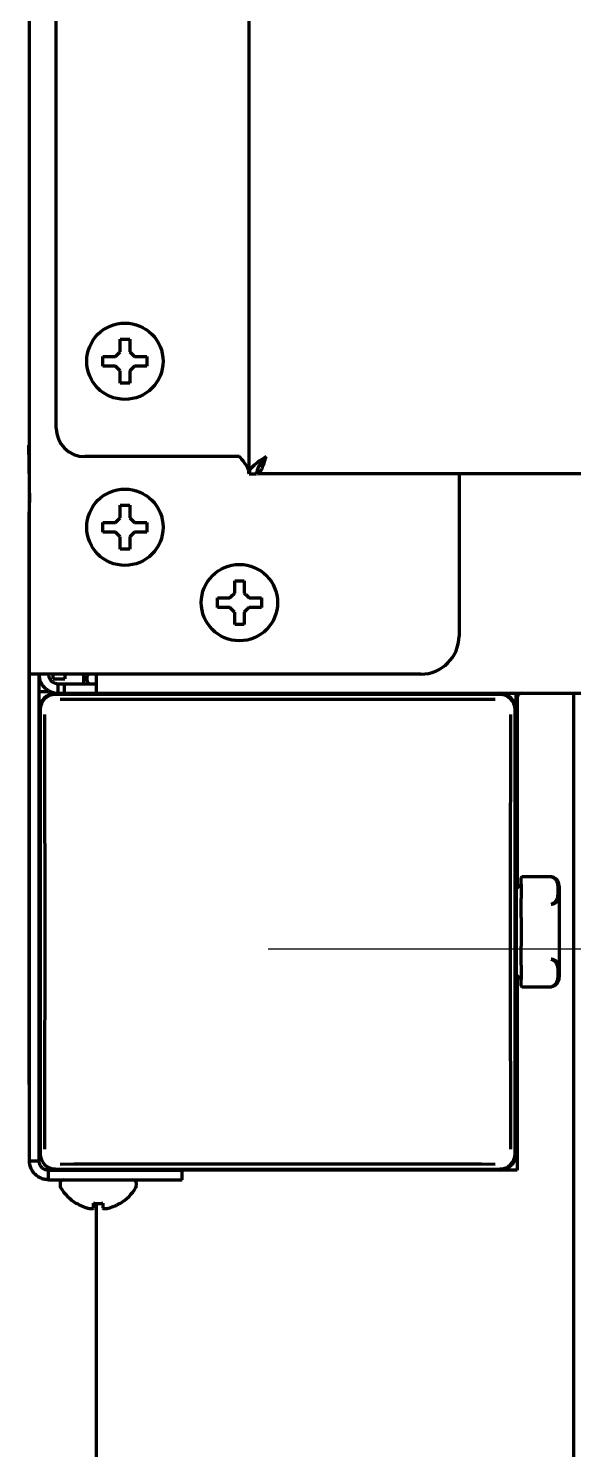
# Model space of a CAD drawing. Header units: inches. Extents: x 904 to 7172, y 213 to 5528.
# Drawn here: x 6243.5 to 6300.6, y 1957.4 to 2106.4 of the extents above; entities that cross this region are included whole.
import ezdxf

# ---------------------------------------------------------------- set-up
doc = ezdxf.new("R2010")
doc.units = ezdxf.units.IN

# ---------------------------------------------------------------- blocks, each defined once
blk = doc.blocks.new('A$C29D5572B')
at = {"color": 1}
for p, q in [((0, 50), (0, -50)), ((-50, 0), (50, 0))]:
    blk.add_line(p, q, dxfattribs=at)
blk = doc.blocks.new('A$C0F8E2EAE')
blk.add_blockref('A$C29D5572B', (0, 0))

msp = doc.modelspace()

# ---------------------------------------------------------------- linework, layer by layer
at = {"linetype": 'Continuous', "lineweight": 70}
for p, q in [((6243.64, 2038.72), (6243.64, 3690.24)), ((6266.64, 2059.72), (6266.64, 2377.32)), ((6246.44, 2064.52), (6246.44, 2373.22)), ((6251.34, 2071.52), (6251.34, 2072.02)), ((6251.34, 2071.02), (6251.34, 2071.52)), ((6255.94, 2072.02), (6255.94, 2071.52)), ((6255.94, 2071.52), (6255.94, 2071.02)), ((6243.64, 2062.72), (6243.53, 2062.72)), ((6243.53, 2062.72), (6243.64, 2056.72)), ((6265.64, 2061.52), (6249.44, 2061.52)), ((6266.64, 2059.72), (6267.44, 2059.72)), ((6267.54, 2059.72), (6267.54, 2060.22)), ((7111.74, 2059.72), (6267.54, 2059.72)), ((6288.64, 2059.72), (6288.64, 2042.72)), ((6243.6, 2053.72), (6243.6, 2055.72)), ((6243.6, 2055.72), (6243.64, 2055.72)), ((6251.34, 2054.12), (6251.34, 2054.62)), ((6255.94, 2054.62), (6255.94, 2054.12)), ((6243.6, 1997.72), (6243.6, 2053.72)), ((6251.34, 2053.62), (6251.34, 2054.12)), ((6255.94, 2054.12), (6255.94, 2053.62)), ((6263.34, 2046.22), (6263.34, 2046.72)), ((6263.34, 2045.72), (6263.34, 2046.22)), ((6267.94, 2046.72), (6267.94, 2046.22)), ((6267.94, 2046.22), (6267.94, 2045.72)), ((6243.64, 1987.72), (6243.64, 2038.72)), ((6245.64, 2038.72), (6243.64, 2038.72)), ((6244.64, 1987.72), (6244.64, 2038.72)), ((6284.64, 2038.72), (6245.64, 2038.72)), ((6246.14, 2038.22), (6246.14, 2038.72)), ((6246.14, 2038.22), (6247.34, 2038.22)), ((6247.34, 2038.72), (6247.34, 2038.22)), ((6249.34, 2037.72), (6249.34, 2038.72)), ((6249.64, 2038.32), (6249.64, 2038.12)), ((6250.64, 2038.72), (6250.64, 2036.72)), ((6244.64, 2036.92), (6245.64, 2036.92)), ((6292.91, 2036.6), (6246.36, 2036.6)), ((6246.44, 2036.72), (6246.64, 2036.72)), ((6246.64, 2037.72), (6247.31, 2037.72)), ((6246.64, 2036.72), (6246.64, 2037.72)), ((6246.64, 2036.72), (6247.31, 2036.72)), ((6247.31, 2037.72), (6250.64, 2037.72)), ((6247.31, 2036.72), (6247.31, 2037.72)), ((6247.31, 2036.72), (6250.64, 2036.72)), ((6250.64, 2036.72), (7128.64, 2036.72)), ((6294.64, 2034.92), (6294.64, 2036.72)), ((6300.64, 2036.72), (6300.64, 1906.22)), ((6244.76, 2035), (6244.76, 1988.45)), ((6294.51, 1988.45), (6294.51, 2035)), ((6294.74, 2036.22), (6294.74, 2016.32)), ((6244.64, 1988.52), (6244.64, 2034.92)), ((6294.64, 2034.92), (6294.64, 1988.52)), ((6295.14, 2016.72), (6295.14, 2017.38)), ((6298.3, 2017.48), (6295.24, 2017.48)), ((6298.48, 2017.43), (6298.33, 2017.48)), ((6294.64, 2016.22), (6295.14, 2016.72)), ((6295.14, 2016.72), (6295.14, 2016.37)), ((6295.14, 2016.37), (6295.14, 2015.21)), ((6299.14, 2016.5), (6299.14, 2006.95)), ((6295.14, 2014.55), (6295.14, 2015.21)), ((6295.14, 2013.23), (6295.14, 2014.55)), ((6295.14, 2013.23), (6295.14, 2012.08)), ((6295.14, 2012.08), (6295.14, 2011.37)), ((6295.14, 2011.37), (6295.14, 2010.21)), ((6295.14, 2008.89), (6295.14, 2010.21)), ((6295.14, 2008.23), (6295.14, 2008.89)), ((6295.14, 2008.23), (6295.14, 2007.08)), ((6295.14, 2006.72), (6294.64, 2007.22)), ((6294.74, 2007.12), (6294.74, 1986.72)), ((6295.14, 2007.08), (6295.14, 2006.72)), ((6295.14, 2006.06), (6295.14, 2006.72)), ((6295.24, 2005.96), (6298.3, 2005.96)), ((6243.6, 1995.72), (6243.6, 1997.72)), ((6294.64, 1996.72), (6294.75, 1996.72)), ((6243.64, 1995.72), (6243.6, 1995.72)), ((6243.64, 1987.72), (6244.64, 1987.72)), ((6245.64, 1986.72), (6259.64, 1986.72)), ((6245.64, 1985.72), (6245.64, 1986.72)), ((6246.36, 1986.85), (6292.91, 1986.85)), ((6292.84, 1986.72), (6246.44, 1986.72)), ((6249.08, 1986.72), (6249.08, 1986.72)), ((6252.59, 1986.72), (6252.59, 1986.72)), ((6259.64, 1985.72), (6259.64, 1986.72)), ((6294.74, 1986.72), (6292.84, 1986.72)), ((6245.64, 1985.72), (6259.64, 1985.72)), ((6246.84, 1985.32), (6246.84, 1985.12)), ((6254.84, 1985.12), (6254.84, 1985.32)), ((6248.54, 1983.24), (6248.54, 1983.28)), ((6250.64, 1983.25), (6250.64, 1906.22)), ((6253.14, 1983.28), (6253.14, 1983.24))]:
    msp.add_line(p, q, dxfattribs=at)
for centre in [(6253.64, 2071.52), (6253.64, 2054.12), (6265.64, 2046.22)]:
    msp.add_circle(centre, 4, dxfattribs=at)
for centre, radius, start, end in [((6249.44, 2064.52), 3, 180, 270), ((6284.64, 2042.72), 4, 270, 0), ((6250.04, 2038.32), 0.4, 149.6988, 180), ((6250.04, 2038.12), 0.4, 180, 270), ((6253.84, 2036.1), 4.8, 146.9189, 149.6988), ((6246.44, 2034.92), 1.8, 90, 180), ((6292.84, 2034.92), 1.8, 0, 90), ((6295.24, 2036.22), 0.5, 90, 180), ((6295.24, 2017.38), 0.1, 90, 180), ((6298.3, 2017.38), 0.1, 79.3614, 90), ((6298.14, 2016.5), 1, 0, 53.632), ((6298.14, 2006.95), 1, 280.7805, 0), ((6295.24, 2006.06), 0.1, 180, 270), ((6298.3, 2006.06), 0.1, 270, 280.6386), ((6292.84, 1988.52), 1.8, 270, 0), ((6246.44, 1988.52), 1.8, 255.3553, 270), ((6247.24, 1985.32), 0.4, 90, 180), ((6247.24, 1985.12), 0.4, 180, 210.3012), ((6251.04, 1987.34), 4.8, 210.3012, 238.4186), ((6250.64, 1987.34), 4.8, 301.5837, 329.6988), ((6254.44, 1985.32), 0.4, 0, 90), ((6254.44, 1985.12), 0.4, 329.6988, 0), ((6250.84, 1987.02), 3.78, 262.3959, 269.9965), ((6250.84, 1987.02), 3.78, 270.0035, 277.6041)]:
    msp.add_arc(centre, radius, start, end, dxfattribs=at)
for centre, major_axis, ratio, start_param, end_param in [((6246.36, 2035), (-1.13, 1.13), 0.999695, 5.497939, 7.068431), ((6292.91, 2035), (1.13, 1.13), 0.999695, 5.497939, 7.068431), ((6269.64, 2039.47), (-193.8, 0), 0.017452, 1.452938, 1.688654), ((6241.89, 2011.72), (0, 193.8), 0.017452, 4.594531, 4.830247), ((6297.39, 2011.72), (0, -193.8), 0.017452, 4.594531, 4.830247), ((6246.36, 1988.45), (-1.13, -1.13), 0.999695, 5.497939, 7.068431), ((6269.64, 1983.98), (193.8, 0), 0.017452, 1.452938, 1.688654), ((6292.91, 1988.45), (1.13, -1.13), 0.999695, 5.497939, 7.068431)]:
    msp.add_ellipse(centre, major_axis=major_axis, ratio=ratio, start_param=start_param, end_param=end_param, dxfattribs=at)
for points in [[(6253.14, 2072.52), (6253.14, 2072.58), (6253.14, 2072.68), (6253.14, 2072.85), (6253.14, 2073), (6253.14, 2073.16), (6253.14, 2073.31), (6253.14, 2073.47), (6253.14, 2073.63), (6253.14, 2073.76), (6253.14, 2073.82)], [(6253.14, 2073.82), (6253.31, 2073.82), (6253.64, 2073.82), (6253.97, 2073.82), (6254.14, 2073.82)], [(6252.64, 2072.02), (6252.66, 2072.05), (6252.71, 2072.09), (6252.78, 2072.16), (6252.85, 2072.24), (6252.92, 2072.31), (6253, 2072.38), (6253.07, 2072.45), (6253.11, 2072.5), (6253.14, 2072.52)], [(6254.14, 2072.52), (6254.16, 2072.5), (6254.22, 2072.44), (6254.29, 2072.37), (6254.36, 2072.3), (6254.43, 2072.23), (6254.5, 2072.16), (6254.57, 2072.09), (6254.62, 2072.04), (6254.64, 2072.02)], [(6252.64, 2071.02), (6252.58, 2071.02), (6252.48, 2071.02), (6252.31, 2071.02), (6252.16, 2071.02), (6252, 2071.02), (6251.85, 2071.02), (6251.69, 2071.02), (6251.53, 2071.02), (6251.4, 2071.02), (6251.34, 2071.02)], [(6253.14, 2070.52), (6253.11, 2070.55), (6253.06, 2070.6), (6252.99, 2070.67), (6252.92, 2070.74), (6252.85, 2070.81), (6252.78, 2070.88), (6252.71, 2070.95), (6252.66, 2071), (6252.64, 2071.02)], [(6254.64, 2071.02), (6254.61, 2071), (6254.57, 2070.95), (6254.5, 2070.88), (6254.42, 2070.81), (6254.35, 2070.74), (6254.28, 2070.66), (6254.21, 2070.59), (6254.16, 2070.55), (6254.14, 2070.52)], [(6254.64, 2072.02), (6254.69, 2072.02), (6254.8, 2072.02), (6254.96, 2072.02), (6255.12, 2072.02), (6255.28, 2072.02), (6255.43, 2072.02), (6255.59, 2072.02), (6255.75, 2072.02), (6255.87, 2072.02), (6255.94, 2072.02)], [(6254.14, 2069.22), (6253.97, 2069.22), (6253.64, 2069.22), (6253.31, 2069.22), (6253.14, 2069.22)], [(6254.14, 2070.52), (6254.14, 2070.47), (6254.14, 2070.36), (6254.14, 2070.2), (6254.14, 2070.04), (6254.14, 2069.88), (6254.14, 2069.73), (6254.14, 2069.58), (6254.14, 2069.41), (6254.14, 2069.29), (6254.14, 2069.22)], [(6266.64, 2059.72), (6266.64, 2059.92), (6266.55, 2060.32), (6266.16, 2060.92), (6265.81, 2061.32), (6265.64, 2061.52)], [(6268.44, 2061.52), (6268.12, 2061.32), (6267.5, 2060.92), (6266.81, 2060.32), (6266.64, 2059.92), (6266.64, 2059.72)], [(6267.54, 2059.72), (6267.61, 2059.72), (6267.76, 2059.82), (6267.99, 2060.22), (6268.21, 2060.81), (6268.36, 2061.29), (6268.44, 2061.52)], [(6253.14, 2055.12), (6253.14, 2055.18), (6253.14, 2055.28), (6253.14, 2055.45), (6253.14, 2055.6), (6253.14, 2055.76), (6253.14, 2055.91), (6253.14, 2056.07), (6253.14, 2056.23), (6253.14, 2056.36), (6253.14, 2056.42)], [(6253.14, 2056.42), (6253.31, 2056.42), (6253.64, 2056.42), (6253.97, 2056.42), (6254.14, 2056.42)], [(6252.64, 2054.62), (6252.66, 2054.65), (6252.71, 2054.69), (6252.78, 2054.76), (6252.85, 2054.84), (6252.92, 2054.91), (6253, 2054.98), (6253.07, 2055.05), (6253.11, 2055.1), (6253.14, 2055.12)], [(6254.14, 2055.12), (6254.16, 2055.1), (6254.22, 2055.04), (6254.29, 2054.97), (6254.36, 2054.9), (6254.43, 2054.83), (6254.5, 2054.76), (6254.57, 2054.69), (6254.62, 2054.64), (6254.64, 2054.62)], [(6254.64, 2054.62), (6254.69, 2054.62), (6254.8, 2054.62), (6254.96, 2054.62), (6255.12, 2054.62), (6255.28, 2054.62), (6255.43, 2054.62), (6255.59, 2054.62), (6255.75, 2054.62), (6255.87, 2054.62), (6255.94, 2054.62)], [(6252.64, 2053.62), (6252.58, 2053.62), (6252.48, 2053.62), (6252.31, 2053.62), (6252.16, 2053.62), (6252, 2053.62), (6251.85, 2053.62), (6251.69, 2053.62), (6251.53, 2053.62), (6251.4, 2053.62), (6251.34, 2053.62)], [(6253.14, 2053.12), (6253.11, 2053.15), (6253.06, 2053.2), (6252.99, 2053.27), (6252.92, 2053.34), (6252.85, 2053.41), (6252.78, 2053.48), (6252.71, 2053.55), (6252.66, 2053.6), (6252.64, 2053.62)], [(6254.64, 2053.62), (6254.61, 2053.6), (6254.57, 2053.55), (6254.5, 2053.48), (6254.42, 2053.41), (6254.35, 2053.34), (6254.28, 2053.26), (6254.21, 2053.19), (6254.16, 2053.15), (6254.14, 2053.12)], [(6254.14, 2053.12), (6254.14, 2053.07), (6254.14, 2052.96), (6254.14, 2052.8), (6254.14, 2052.64), (6254.14, 2052.48), (6254.14, 2052.33), (6254.14, 2052.18), (6254.14, 2052.01), (6254.14, 2051.89), (6254.14, 2051.82)], [(6254.14, 2051.82), (6253.97, 2051.82), (6253.64, 2051.82), (6253.31, 2051.82), (6253.14, 2051.82)], [(6265.14, 2047.22), (6265.14, 2047.28), (6265.14, 2047.38), (6265.14, 2047.55), (6265.14, 2047.7), (6265.14, 2047.86), (6265.14, 2048.01), (6265.14, 2048.17), (6265.14, 2048.33), (6265.14, 2048.46), (6265.14, 2048.52)], [(6265.14, 2048.52), (6265.31, 2048.52), (6265.64, 2048.52), (6265.97, 2048.52), (6266.14, 2048.52)], [(6264.64, 2046.72), (6264.66, 2046.75), (6264.71, 2046.79), (6264.78, 2046.86), (6264.85, 2046.94), (6264.92, 2047.01), (6265, 2047.08), (6265.07, 2047.15), (6265.11, 2047.2), (6265.14, 2047.22)], [(6266.14, 2047.22), (6266.16, 2047.2), (6266.22, 2047.14), (6266.29, 2047.07), (6266.36, 2047), (6266.43, 2046.93), (6266.5, 2046.86), (6266.57, 2046.79), (6266.62, 2046.74), (6266.64, 2046.72)], [(6264.64, 2045.72), (6264.58, 2045.72), (6264.48, 2045.72), (6264.31, 2045.72), (6264.16, 2045.72), (6264, 2045.72), (6263.85, 2045.72), (6263.69, 2045.72), (6263.53, 2045.72), (6263.4, 2045.72), (6263.34, 2045.72)], [(6265.14, 2045.22), (6265.11, 2045.25), (6265.06, 2045.3), (6264.99, 2045.37), (6264.92, 2045.44), (6264.85, 2045.51), (6264.78, 2045.58), (6264.71, 2045.65), (6264.66, 2045.7), (6264.64, 2045.72)], [(6266.64, 2045.72), (6266.61, 2045.7), (6266.57, 2045.65), (6266.5, 2045.58), (6266.42, 2045.51), (6266.35, 2045.44), (6266.28, 2045.36), (6266.21, 2045.29), (6266.16, 2045.25), (6266.14, 2045.22)], [(6266.64, 2046.72), (6266.69, 2046.72), (6266.8, 2046.72), (6266.96, 2046.72), (6267.12, 2046.72), (6267.28, 2046.72), (6267.43, 2046.72), (6267.59, 2046.72), (6267.75, 2046.72), (6267.87, 2046.72), (6267.94, 2046.72)], [(6266.14, 2043.92), (6265.97, 2043.92), (6265.64, 2043.92), (6265.31, 2043.92), (6265.14, 2043.92)], [(6266.14, 2045.22), (6266.14, 2045.17), (6266.14, 2045.06), (6266.14, 2044.9), (6266.14, 2044.74), (6266.14, 2044.58), (6266.14, 2044.43), (6266.14, 2044.28), (6266.14, 2044.11), (6266.14, 2043.99), (6266.14, 2043.92)], [(6244.64, 2038.72), (6244.64, 2038.65), (6244.65, 2038.51), (6244.68, 2038.3), (6244.73, 2038.1), (6244.81, 2037.91), (6244.9, 2037.72), (6245.02, 2037.54), (6245.15, 2037.38), (6245.3, 2037.23), (6245.46, 2037.1), (6245.64, 2036.99), (6245.82, 2036.89), (6246.02, 2036.82), (6246.22, 2036.76), (6246.43, 2036.73), (6246.57, 2036.72), (6246.64, 2036.72)], [(6245.64, 2038.72), (6245.64, 2038.67), (6245.65, 2038.58), (6245.68, 2038.44), (6245.73, 2038.3), (6245.79, 2038.18), (6245.88, 2038.06), (6245.98, 2037.96), (6246.1, 2037.88), (6246.22, 2037.81), (6246.36, 2037.76), (6246.5, 2037.73), (6246.59, 2037.72), (6246.64, 2037.72)], [(6245.64, 1985.72), (6245.56, 1985.72), (6245.41, 1985.73), (6245.19, 1985.77), (6244.98, 1985.83), (6244.77, 1985.92), (6244.57, 1986.02), (6244.39, 1986.15), (6244.22, 1986.3), (6244.07, 1986.47), (6243.94, 1986.66), (6243.83, 1986.85), (6243.75, 1987.06), (6243.68, 1987.28), (6243.65, 1987.5), (6243.64, 1987.65), (6243.64, 1987.72)], [(6245.64, 1986.72), (6245.59, 1986.72), (6245.48, 1986.73), (6245.33, 1986.77), (6245.18, 1986.83), (6245.05, 1986.91), (6244.93, 1987.01), (6244.83, 1987.13), (6244.74, 1987.27), (6244.68, 1987.41), (6244.65, 1987.56), (6244.64, 1987.67), (6244.64, 1987.72)], [(6250.34, 1982.73), (6250.34, 1982.74), (6250.34, 1982.77), (6250.34, 1982.82), (6250.34, 1982.88), (6250.34, 1982.94), (6250.34, 1983), (6250.34, 1983.08), (6250.34, 1983.17), (6250.34, 1983.24), (6250.34, 1983.28)], [(6251.84, 1982.73), (6251.89, 1982.74), (6252, 1982.77), (6252.16, 1982.82), (6252.32, 1982.88), (6252.48, 1982.94), (6252.63, 1983), (6252.79, 1983.08), (6252.95, 1983.17), (6253.07, 1983.24), (6253.14, 1983.28)], [(6249.84, 1982.73), (6249.86, 1982.72), (6249.92, 1982.72), (6249.99, 1982.71), (6250.06, 1982.71), (6250.13, 1982.71), (6250.2, 1982.71), (6250.27, 1982.72), (6250.32, 1982.72), (6250.34, 1982.73)], [(6251.34, 1982.73), (6251.36, 1982.72), (6251.41, 1982.72), (6251.48, 1982.71), (6251.55, 1982.71), (6251.62, 1982.71), (6251.7, 1982.71), (6251.77, 1982.72), (6251.81, 1982.72), (6251.84, 1982.73)]]:
    msp.add_open_spline(points, degree=3, dxfattribs=at)
for points, knots in [([(6254.14, 2073.82), (6254.14, 2073.62), (6254.14, 2073.41), (6254.14, 2073.08), (6254.14, 2072.97), (6254.14, 2072.75), (6254.14, 2072.64), (6254.14, 2072.52)], [0, 0, 0, 0, 0.5, 0.5, 0.75, 0.75, 1, 1, 1, 1]), ([(6251.34, 2072.02), (6251.54, 2072.02), (6251.75, 2072.02), (6252.08, 2072.02), (6252.19, 2072.02), (6252.41, 2072.02), (6252.52, 2072.02), (6252.64, 2072.02)], [0, 0, 0, 0, 0.5, 0.5, 0.75, 0.75, 1, 1, 1, 1]), ([(6255.94, 2071.02), (6255.74, 2071.02), (6255.53, 2071.02), (6255.2, 2071.02), (6255.09, 2071.02), (6254.87, 2071.02), (6254.75, 2071.02), (6254.64, 2071.02)], [0, 0, 0, 0, 0.5, 0.5, 0.75, 0.75, 1, 1, 1, 1]), ([(6253.14, 2069.22), (6253.14, 2069.42), (6253.14, 2069.63), (6253.14, 2069.96), (6253.14, 2070.07), (6253.14, 2070.29), (6253.14, 2070.41), (6253.14, 2070.52)], [0, 0, 0, 0, 0.5, 0.5, 0.75, 0.75, 1, 1, 1, 1]), ([(6268.44, 2061.52), (6268.37, 2061.45), (6268.31, 2061.37), (6268.18, 2061.22), (6268.12, 2061.15), (6268, 2061), (6267.94, 2060.92), (6267.83, 2060.77), (6267.78, 2060.7), (6267.69, 2060.55), (6267.64, 2060.47), (6267.57, 2060.32), (6267.54, 2060.25), (6267.49, 2060.1), (6267.47, 2060.02), (6267.44, 2059.87), (6267.44, 2059.8), (6267.44, 2059.72)], [0, 0, 0, 0, 0.125, 0.125, 0.25, 0.25, 0.375, 0.375, 0.5, 0.5, 0.625, 0.625, 0.75, 0.75, 0.875, 0.875, 1, 1, 1, 1]), ([(6267.54, 2060.52), (6267.58, 2060.52), (6267.61, 2060.53), (6267.69, 2060.55), (6267.73, 2060.57), (6267.8, 2060.62), (6267.84, 2060.65), (6267.91, 2060.73), (6267.95, 2060.77), (6268.03, 2060.86), (6268.06, 2060.91), (6268.14, 2061.02), (6268.18, 2061.08), (6268.25, 2061.2), (6268.29, 2061.26), (6268.36, 2061.39), (6268.4, 2061.46), (6268.44, 2061.52)], [0, 0, 0, 0, 0.125, 0.125, 0.25, 0.25, 0.375, 0.375, 0.5, 0.5, 0.625, 0.625, 0.75, 0.75, 0.875, 0.875, 1, 1, 1, 1]), ([(6254.14, 2056.42), (6254.14, 2056.22), (6254.14, 2056.01), (6254.14, 2055.68), (6254.14, 2055.57), (6254.14, 2055.35), (6254.14, 2055.24), (6254.14, 2055.12)], [0, 0, 0, 0, 0.5, 0.5, 0.75, 0.75, 1, 1, 1, 1]), ([(6251.34, 2054.62), (6251.54, 2054.62), (6251.75, 2054.62), (6252.08, 2054.62), (6252.19, 2054.62), (6252.41, 2054.62), (6252.52, 2054.62), (6252.64, 2054.62)], [0, 0, 0, 0, 0.5, 0.5, 0.75, 0.75, 1, 1, 1, 1]), ([(6253.14, 2051.82), (6253.14, 2052.02), (6253.14, 2052.23), (6253.14, 2052.56), (6253.14, 2052.67), (6253.14, 2052.89), (6253.14, 2053.01), (6253.14, 2053.12)], [0, 0, 0, 0, 0.5, 0.5, 0.75, 0.75, 1, 1, 1, 1]), ([(6255.94, 2053.62), (6255.74, 2053.62), (6255.53, 2053.62), (6255.2, 2053.62), (6255.09, 2053.62), (6254.87, 2053.62), (6254.75, 2053.62), (6254.64, 2053.62)], [0, 0, 0, 0, 0.5, 0.5, 0.75, 0.75, 1, 1, 1, 1]), ([(6266.14, 2048.52), (6266.14, 2048.32), (6266.14, 2048.11), (6266.14, 2047.78), (6266.14, 2047.67), (6266.14, 2047.45), (6266.14, 2047.34), (6266.14, 2047.22)], [0, 0, 0, 0, 0.5, 0.5, 0.75, 0.75, 1, 1, 1, 1]), ([(6263.34, 2046.72), (6263.54, 2046.72), (6263.75, 2046.72), (6264.08, 2046.72), (6264.19, 2046.72), (6264.41, 2046.72), (6264.52, 2046.72), (6264.64, 2046.72)], [0, 0, 0, 0, 0.5, 0.5, 0.75, 0.75, 1, 1, 1, 1]), ([(6267.94, 2045.72), (6267.74, 2045.72), (6267.53, 2045.72), (6267.2, 2045.72), (6267.09, 2045.72), (6266.87, 2045.72), (6266.75, 2045.72), (6266.64, 2045.72)], [0, 0, 0, 0, 0.5, 0.5, 0.75, 0.75, 1, 1, 1, 1]), ([(6265.14, 2043.92), (6265.14, 2044.12), (6265.14, 2044.33), (6265.14, 2044.66), (6265.14, 2044.77), (6265.14, 2044.99), (6265.14, 2045.11), (6265.14, 2045.22)], [0, 0, 0, 0, 0.5, 0.5, 0.75, 0.75, 1, 1, 1, 1]), ([(6247.36, 2038.72), (6247.36, 2038.69), (6247.35, 2038.6), (6247.34, 2038.43), (6247.34, 2038.29), (6247.34, 2038.22)], [0, 0, 0, 0, 0.166667, 0.583333, 1, 1, 1, 1]), ([(6298.3, 2014.64), (6298.34, 2014.64), (6298.36, 2014.65), (6298.41, 2014.66), (6298.42, 2014.67), (6298.45, 2014.68), (6298.46, 2014.68), (6298.5, 2014.7), (6298.52, 2014.71), (6298.56, 2014.73), (6298.58, 2014.74), (6298.64, 2014.78), (6298.68, 2014.81), (6298.74, 2014.86), (6298.76, 2014.89), (6298.8, 2014.94), (6298.81, 2014.95), (6298.83, 2014.98), (6298.84, 2015), (6298.87, 2015.04), (6298.89, 2015.07), (6298.93, 2015.17), (6298.95, 2015.23), (6298.97, 2015.32), (6298.98, 2015.35), (6298.99, 2015.42), (6299, 2015.45), (6299.01, 2015.54), (6299.02, 2015.61), (6299.02, 2015.73), (6299.03, 2015.86), (6299.03, 2016.05), (6299.03, 2016.18), (6299.03, 2016.31), (6299.02, 2016.37), (6299.02, 2016.5), (6299.01, 2016.56), (6299, 2016.66), (6298.99, 2016.69), (6298.98, 2016.75), (6298.97, 2016.78), (6298.95, 2016.88), (6298.93, 2016.94), (6298.89, 2017.03), (6298.87, 2017.06), (6298.83, 2017.12), (6298.81, 2017.15), (6298.78, 2017.2), (6298.76, 2017.21), (6298.74, 2017.24), (6298.72, 2017.25), (6298.68, 2017.3), (6298.64, 2017.32), (6298.58, 2017.36), (6298.56, 2017.37), (6298.52, 2017.4), (6298.49, 2017.41), (6298.46, 2017.42), (6298.44, 2017.43), (6298.42, 2017.44), (6298.41, 2017.44), (6298.36, 2017.45), (6298.33, 2017.46), (6298.3, 2017.47)], [0, 0, 0, 0, 0.015625, 0.015625, 0.023437, 0.023437, 0.03125, 0.03125, 0.046875, 0.046875, 0.0625, 0.0625, 0.09375, 0.09375, 0.125, 0.125, 0.140625, 0.140625, 0.15625, 0.15625, 0.1875, 0.1875, 0.25, 0.25, 0.28125, 0.28125, 0.3125, 0.3125, 0.375, 0.375, 0.4375, 0.5, 0.5625, 0.5625, 0.625, 0.625, 0.6875, 0.6875, 0.71875, 0.71875, 0.75, 0.75, 0.8125, 0.8125, 0.84375, 0.84375, 0.875, 0.875, 0.890625, 0.890625, 0.90625, 0.90625, 0.9375, 0.9375, 0.953125, 0.953125, 0.96875, 0.96875, 0.976563, 0.976563, 0.984375, 0.984375, 1, 1, 1, 1]), ([(6298.32, 2014.6), (6298.35, 2014.61), (6298.38, 2014.61), (6298.44, 2014.63), (6298.47, 2014.63), (6298.52, 2014.65), (6298.55, 2014.66), (6298.59, 2014.68), (6298.6, 2014.68), (6298.62, 2014.7), (6298.63, 2014.7), (6298.69, 2014.73), (6298.72, 2014.75), (6298.79, 2014.81), (6298.82, 2014.83), (6298.86, 2014.88), (6298.87, 2014.89), (6298.9, 2014.92), (6298.91, 2014.93), (6298.94, 2014.98), (6298.96, 2015.01), (6299.01, 2015.1), (6299.03, 2015.16), (6299.06, 2015.25), (6299.07, 2015.28), (6299.08, 2015.34), (6299.09, 2015.37), (6299.1, 2015.47), (6299.11, 2015.53), (6299.12, 2015.66), (6299.12, 2015.72), (6299.13, 2015.85), (6299.13, 2015.98), (6299.13, 2016.11), (6299.12, 2016.24), (6299.12, 2016.31), (6299.11, 2016.44), (6299.1, 2016.51), (6299.09, 2016.61), (6299.08, 2016.65), (6299.07, 2016.71), (6299.06, 2016.75), (6299.03, 2016.85), (6299.01, 2016.92), (6298.96, 2017.02), (6298.94, 2017.05), (6298.9, 2017.11), (6298.88, 2017.15), (6298.83, 2017.19), (6298.82, 2017.21), (6298.79, 2017.24), (6298.77, 2017.26), (6298.72, 2017.3), (6298.68, 2017.33), (6298.63, 2017.36), (6298.62, 2017.37), (6298.6, 2017.38), (6298.58, 2017.39), (6298.55, 2017.41), (6298.52, 2017.42), (6298.48, 2017.43), (6298.47, 2017.44), (6298.44, 2017.45), (6298.43, 2017.45), (6298.38, 2017.47), (6298.35, 2017.47), (6298.32, 2017.48)], [0, 0, 0, 0, 0.015625, 0.015625, 0.03125, 0.03125, 0.046875, 0.046875, 0.054688, 0.054688, 0.0625, 0.0625, 0.09375, 0.09375, 0.125, 0.125, 0.140625, 0.140625, 0.15625, 0.15625, 0.1875, 0.1875, 0.25, 0.25, 0.28125, 0.28125, 0.3125, 0.3125, 0.375, 0.375, 0.4375, 0.4375, 0.5, 0.5625, 0.5625, 0.625, 0.625, 0.6875, 0.6875, 0.71875, 0.71875, 0.75, 0.75, 0.8125, 0.8125, 0.84375, 0.84375, 0.875, 0.875, 0.890625, 0.890625, 0.90625, 0.90625, 0.9375, 0.9375, 0.945313, 0.945313, 0.953125, 0.953125, 0.96875, 0.96875, 0.976563, 0.976563, 0.984375, 0.984375, 1, 1, 1, 1]), ([(6298.3, 2005.98), (6298.33, 2005.98), (6298.36, 2005.99), (6298.4, 2006), (6298.42, 2006.01), (6298.44, 2006.02), (6298.46, 2006.02), (6298.49, 2006.04), (6298.52, 2006.05), (6298.56, 2006.07), (6298.58, 2006.08), (6298.64, 2006.12), (6298.68, 2006.15), (6298.74, 2006.2), (6298.76, 2006.23), (6298.8, 2006.28), (6298.81, 2006.29), (6298.83, 2006.32), (6298.84, 2006.34), (6298.87, 2006.38), (6298.89, 2006.41), (6298.93, 2006.51), (6298.95, 2006.57), (6298.97, 2006.66), (6298.98, 2006.69), (6298.99, 2006.76), (6299, 2006.79), (6299.01, 2006.88), (6299.02, 2006.95), (6299.02, 2007.07), (6299.03, 2007.2), (6299.03, 2007.39), (6299.03, 2007.52), (6299.03, 2007.65), (6299.02, 2007.71), (6299.02, 2007.84), (6299.01, 2007.9), (6299, 2007.99), (6298.99, 2008.03), (6298.98, 2008.09), (6298.97, 2008.12), (6298.95, 2008.22), (6298.93, 2008.28), (6298.89, 2008.37), (6298.87, 2008.4), (6298.83, 2008.46), (6298.81, 2008.49), (6298.78, 2008.54), (6298.76, 2008.55), (6298.74, 2008.58), (6298.72, 2008.59), (6298.68, 2008.64), (6298.64, 2008.66), (6298.58, 2008.7), (6298.56, 2008.71), (6298.52, 2008.74), (6298.5, 2008.75), (6298.46, 2008.76), (6298.45, 2008.77), (6298.42, 2008.78), (6298.41, 2008.78), (6298.36, 2008.79), (6298.34, 2008.8), (6298.3, 2008.81)], [0, 0, 0, 0, 0.015625, 0.015625, 0.023437, 0.023437, 0.03125, 0.03125, 0.046875, 0.046875, 0.0625, 0.0625, 0.09375, 0.09375, 0.125, 0.125, 0.140625, 0.140625, 0.15625, 0.15625, 0.1875, 0.1875, 0.25, 0.25, 0.28125, 0.28125, 0.3125, 0.3125, 0.375, 0.375, 0.4375, 0.5, 0.5625, 0.5625, 0.625, 0.625, 0.6875, 0.6875, 0.71875, 0.71875, 0.75, 0.75, 0.8125, 0.8125, 0.84375, 0.84375, 0.875, 0.875, 0.890625, 0.890625, 0.90625, 0.90625, 0.9375, 0.9375, 0.953125, 0.953125, 0.96875, 0.96875, 0.976562, 0.976562, 0.984375, 0.984375, 1, 1, 1, 1]), ([(6298.32, 2005.97), (6298.35, 2005.97), (6298.38, 2005.98), (6298.44, 2006), (6298.47, 2006), (6298.52, 2006.03), (6298.55, 2006.04), (6298.58, 2006.06), (6298.6, 2006.06), (6298.62, 2006.07), (6298.63, 2006.08), (6298.68, 2006.11), (6298.72, 2006.14), (6298.79, 2006.2), (6298.82, 2006.23), (6298.86, 2006.28), (6298.87, 2006.3), (6298.9, 2006.33), (6298.91, 2006.34), (6298.94, 2006.39), (6298.96, 2006.43), (6299.01, 2006.53), (6299.03, 2006.59), (6299.06, 2006.7), (6299.07, 2006.73), (6299.08, 2006.8), (6299.09, 2006.83), (6299.1, 2006.93), (6299.11, 2007), (6299.12, 2007.14), (6299.12, 2007.2), (6299.13, 2007.34), (6299.13, 2007.47), (6299.13, 2007.6), (6299.12, 2007.73), (6299.12, 2007.79), (6299.11, 2007.92), (6299.1, 2007.98), (6299.09, 2008.07), (6299.08, 2008.1), (6299.07, 2008.17), (6299.06, 2008.2), (6299.03, 2008.29), (6299.01, 2008.35), (6298.96, 2008.44), (6298.94, 2008.47), (6298.9, 2008.52), (6298.88, 2008.55), (6298.84, 2008.6), (6298.82, 2008.61), (6298.79, 2008.64), (6298.77, 2008.65), (6298.72, 2008.69), (6298.69, 2008.71), (6298.63, 2008.74), (6298.62, 2008.75), (6298.6, 2008.76), (6298.59, 2008.77), (6298.55, 2008.78), (6298.52, 2008.79), (6298.48, 2008.8), (6298.47, 2008.81), (6298.44, 2008.82), (6298.43, 2008.82), (6298.38, 2008.83), (6298.35, 2008.84), (6298.32, 2008.84)], [0, 0, 0, 0, 0.015625, 0.015625, 0.03125, 0.03125, 0.046875, 0.046875, 0.054687, 0.054687, 0.0625, 0.0625, 0.09375, 0.09375, 0.125, 0.125, 0.140625, 0.140625, 0.15625, 0.15625, 0.1875, 0.1875, 0.25, 0.25, 0.28125, 0.28125, 0.3125, 0.3125, 0.375, 0.375, 0.4375, 0.4375, 0.5, 0.5625, 0.5625, 0.625, 0.625, 0.6875, 0.6875, 0.71875, 0.71875, 0.75, 0.75, 0.8125, 0.8125, 0.84375, 0.84375, 0.875, 0.875, 0.890625, 0.890625, 0.90625, 0.90625, 0.9375, 0.9375, 0.945312, 0.945312, 0.953125, 0.953125, 0.96875, 0.96875, 0.976562, 0.976562, 0.984375, 0.984375, 1, 1, 1, 1]), ([(6248.54, 1983.28), (6248.74, 1983.15), (6248.95, 1983.04), (6249.28, 1982.91), (6249.39, 1982.86), (6249.61, 1982.79), (6249.72, 1982.76), (6249.84, 1982.73)], [0, 0, 0, 0, 0.5, 0.5, 0.75, 0.75, 1, 1, 1, 1]), ([(6251.34, 1983.28), (6251.34, 1983.15), (6251.34, 1983.04), (6251.34, 1982.91), (6251.34, 1982.86), (6251.34, 1982.79), (6251.34, 1982.76), (6251.34, 1982.73)], [0, 0, 0, 0, 0.5, 0.5, 0.75, 0.75, 1, 1, 1, 1])]:
    msp.add_open_spline(points, degree=3, knots=knots, dxfattribs=at)

# ---------------------------------------------------------------- block references
msp.add_blockref('A$C0F8E2EAE', (6318.64, 2009.92))

doc.saveas('drawing.dxf')
